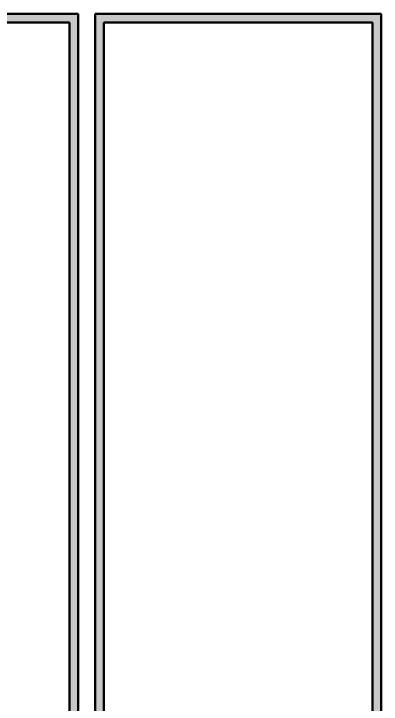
# Model space of a CAD drawing. Extents: x -1328 to 5679, y -4611 to 1603.
# Drawn here: x 1534 to 1921, y -1745 to -1017 of the extents above; entities that cross this region are included whole.
import ezdxf

# ---------------------------------------------------------------- set-up
doc = ezdxf.new("R2010")
doc.units = 0
doc.header["$MEASUREMENT"] = 0
doc.layers.add('G-ANNO-TTLB', color=7, linetype='Continuous', lineweight=0)

msp = doc.modelspace()

# ---------------------------------------------------------------- hatches: boundary and pattern name
at = {"layer": 'G-ANNO-TTLB', "true_color": 0xff00ff, "transparency": 33554687}
h = msp.add_hatch(color=6, dxfattribs=at)
edge = h.paths.add_edge_path()
edge.add_spline(control_points=[(1601.48, -3473.69), (1601.48, -3473.69), (-1328.04, -3473.69), (-1328.04, -3473.69), (-1328.04, -3473.69), (-1328.04, -1016.69), (-1328.04, -1016.69), (-1328.04, -1016.69), (1601.48, -1016.69), (1601.48, -1016.69), (1601.48, -1016.69), (1601.48, -3473.69), (1601.48, -3473.69)], knot_values=[0, 0, 0, 0, 1, 1, 1, 2, 2, 2, 3, 3, 3, 4, 4, 4, 4], degree=3, periodic=0)
edge = h.paths.add_edge_path()
edge.add_spline(control_points=[(-1319.04, -1025.69), (-1319.04, -1025.69), (-1319.04, -3464.69), (-1319.04, -3464.69), (-1319.04, -3464.69), (1592.48, -3464.69), (1592.48, -3464.69), (1592.48, -3464.69), (1592.48, -1025.69), (1592.48, -1025.69), (1592.48, -1025.69), (-1319.04, -1025.69), (-1319.04, -1025.69)], knot_values=[0, 0, 0, 0, 1, 1, 1, 2, 2, 2, 3, 3, 3, 4, 4, 4, 4], degree=3, periodic=0)
edge.add_line((-1319.04, -1025.69), (-1319.04, -1025.69))
h = msp.add_hatch(color=6, dxfattribs=at)
edge = h.paths.add_edge_path()
edge.add_spline(control_points=[(1920.96, -1016.69), (1920.96, -1016.69), (1920.96, -3473.69), (1920.96, -3473.69), (1920.96, -3473.69), (1619.5, -3473.69), (1619.5, -3473.69), (1619.5, -3473.69), (1619.5, -1016.69), (1619.5, -1016.69), (1619.5, -1016.69), (1920.96, -1016.69), (1920.96, -1016.69)], knot_values=[0, 0, 0, 0, 1, 1, 1, 2, 2, 2, 3, 3, 3, 4, 4, 4, 4], degree=3, periodic=0)
edge = h.paths.add_edge_path()
edge.add_spline(control_points=[(1911.96, -1025.69), (1911.96, -1025.69), (1628.5, -1025.69), (1628.5, -1025.69), (1628.5, -1025.69), (1628.5, -3464.69), (1628.5, -3464.69), (1628.5, -3464.69), (1911.96, -3464.69), (1911.96, -3464.69), (1911.96, -3464.69), (1911.96, -1025.69), (1911.96, -1025.69)], knot_values=[0, 0, 0, 0, 1, 1, 1, 2, 2, 2, 3, 3, 3, 4, 4, 4, 4], degree=3, periodic=0)
edge.add_line((1911.96, -1025.69), (1911.96, -1025.69))

# ---------------------------------------------------------------- linework, layer by layer
at = {"layer": 'G-ANNO-TTLB', "color": 6, "lineweight": 50, "true_color": 0xff00ff}
for p, q in [((1601.48, -1016.69), (-1328.04, -1016.69)), ((1601.48, -3473.69), (1601.48, -1016.69)), ((1920.96, -1016.69), (1619.5, -1016.69)), ((1619.5, -1016.69), (1619.5, -3473.69)), ((1920.96, -3473.69), (1920.96, -1016.69)), ((1592.48, -1025.69), (-1319.04, -1025.69)), ((-1319.04, -1025.69), (1592.48, -1025.69)), ((1592.48, -3464.69), (1592.48, -1025.69)), ((1592.48, -1025.69), (1592.48, -3464.69)), ((1628.5, -3464.69), (1628.5, -1025.69)), ((1628.5, -1025.69), (1911.96, -1025.69)), ((1911.96, -1025.69), (1911.96, -3464.69))]:
    msp.add_line(p, q, dxfattribs=at)
at = {"layer": 'G-ANNO-TTLB'}
for points in [[(1601.48, -3473.69), (1601.48, -3473.69), (-1328.04, -3473.69), (-1328.04, -3473.69), (-1328.04, -3473.69), (-1328.04, -1016.69), (-1328.04, -1016.69), (-1328.04, -1016.69), (1601.48, -1016.69), (1601.48, -1016.69), (1601.48, -1016.69), (1601.48, -3473.69), (1601.48, -3473.69)], [(1920.96, -1016.69), (1920.96, -1016.69), (1920.96, -3473.69), (1920.96, -3473.69), (1920.96, -3473.69), (1619.5, -3473.69), (1619.5, -3473.69), (1619.5, -3473.69), (1619.5, -1016.69), (1619.5, -1016.69), (1619.5, -1016.69), (1920.96, -1016.69), (1920.96, -1016.69)], [(-1319.04, -1025.69), (-1319.04, -1025.69), (-1319.04, -3464.69), (-1319.04, -3464.69), (-1319.04, -3464.69), (1592.48, -3464.69), (1592.48, -3464.69), (1592.48, -3464.69), (1592.48, -1025.69), (1592.48, -1025.69), (1592.48, -1025.69), (-1319.04, -1025.69), (-1319.04, -1025.69)], [(1911.96, -1025.69), (1911.96, -1025.69), (1628.5, -1025.69), (1628.5, -1025.69), (1628.5, -1025.69), (1628.5, -3464.69), (1628.5, -3464.69), (1628.5, -3464.69), (1911.96, -3464.69), (1911.96, -3464.69), (1911.96, -3464.69), (1911.96, -1025.69), (1911.96, -1025.69)]]:
    msp.add_open_spline(points, degree=3, knots=[0, 0, 0, 0, 1, 1, 1, 2, 2, 2, 3, 3, 3, 4, 4, 4, 4], dxfattribs=at)

doc.saveas('drawing.dxf')
